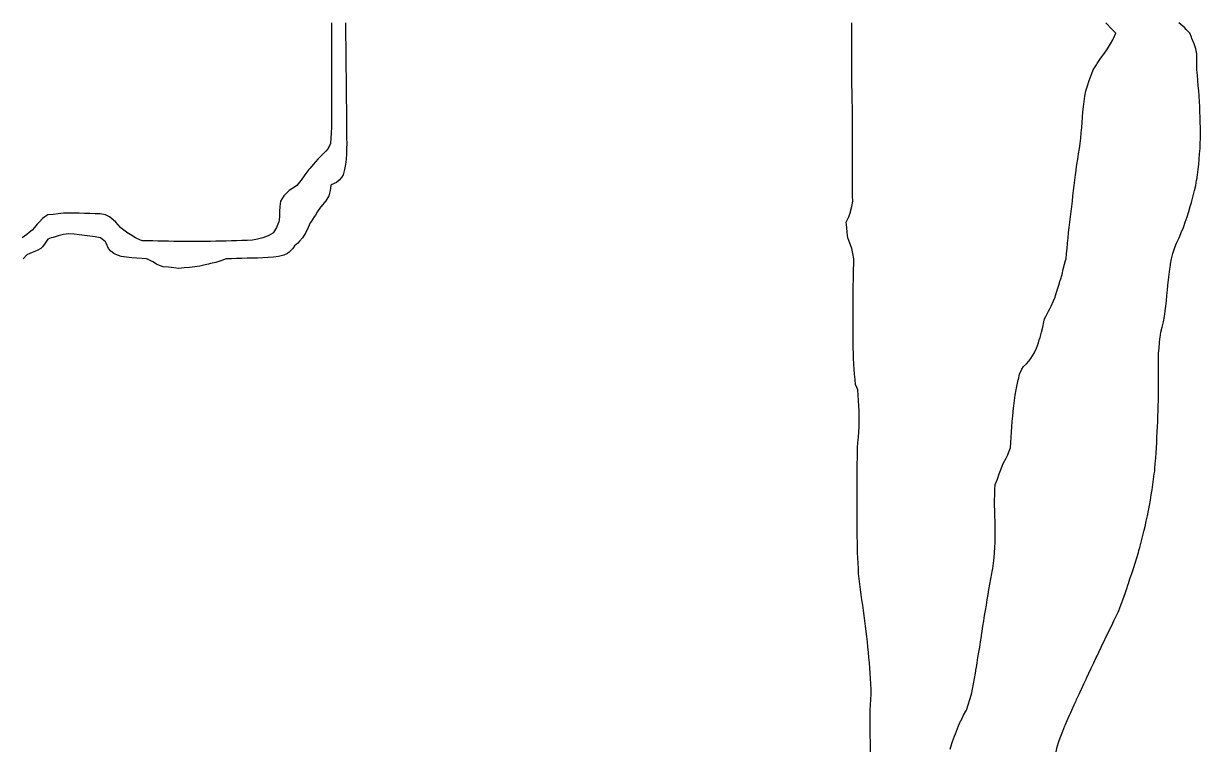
# Model space of a CAD drawing. Header units: inches. Extents: x -13671948.9 to -13671906.2, y 5686257.7 to 5686300.4.
# Drawn here: x -13671923.66 to -13671914.31, y 5686275.7 to 5686281.46 of the extents above; entities that cross this region are included whole.
import ezdxf

# ---------------------------------------------------------------- set-up
doc = ezdxf.new("R2010")
doc.units = ezdxf.units.IN
doc.header["$MEASUREMENT"] = 0

msp = doc.modelspace()

# ---------------------------------------------------------------- linework, layer by layer
for points in [[(-13671921.2146, 5686281.4713), (-13671921.2146, 5686281.4296), (-13671921.2146, 5686281.3879), (-13671921.2145, 5686281.3462), (-13671921.2144, 5686281.3045), (-13671921.2144, 5686281.2628), (-13671921.2143, 5686281.2211), (-13671921.2142, 5686281.1794), (-13671921.2141, 5686281.1377), (-13671921.214, 5686281.096), (-13671921.214, 5686281.0543), (-13671921.2139, 5686281.0126), (-13671921.2138, 5686280.9709), (-13671921.2138, 5686280.9292), (-13671921.2137, 5686280.8875), (-13671921.2136, 5686280.8458), (-13671921.2135, 5686280.8042), (-13671921.2138, 5686280.7625), (-13671921.2144, 5686280.7208), (-13671921.2149, 5686280.6791), (-13671921.2155, 5686280.6374), (-13671921.2175, 5686280.5957), (-13671921.2176, 5686280.5928), (-13671921.2205, 5686280.554), (-13671921.2236, 5686280.5123), (-13671921.2421, 5686280.4706), (-13671921.2593, 5686280.4502), (-13671921.2812, 5686280.4289), (-13671921.301, 5686280.409), (-13671921.3219, 5686280.3872), (-13671921.3427, 5686280.3647), (-13671921.3598, 5686280.3455), (-13671921.3844, 5686280.3166), (-13671921.3946, 5686280.3038), (-13671921.4261, 5686280.2621), (-13671921.4261, 5686280.2621), (-13671921.4554, 5686280.2204), (-13671921.4678, 5686280.2051), (-13671921.4901, 5686280.1787), (-13671921.5095, 5686280.1641), (-13671921.5512, 5686280.137), (-13671921.5512, 5686280.137), (-13671921.5929, 5686280.0966), (-13671921.5939, 5686280.0953), (-13671921.6198, 5686280.0536), (-13671921.6257, 5686280.0119), (-13671921.6273, 5686279.9702), (-13671921.6289, 5686279.9285), (-13671921.6333, 5686279.8868), (-13671921.6346, 5686279.8835), (-13671921.6514, 5686279.8451), (-13671921.6747, 5686279.8034), (-13671921.6763, 5686279.8011), (-13671921.718, 5686279.7789), (-13671921.7597, 5686279.7621), (-13671921.7605, 5686279.7617), (-13671921.8014, 5686279.7503), (-13671921.843, 5686279.7429), (-13671921.8847, 5686279.7416), (-13671921.9264, 5686279.7402), (-13671921.9681, 5686279.7389), (-13671922.0098, 5686279.7377), (-13671922.0515, 5686279.7364), (-13671922.0932, 5686279.7351), (-13671922.1349, 5686279.734), (-13671922.1766, 5686279.7336), (-13671922.2183, 5686279.7332), (-13671922.26, 5686279.7328), (-13671922.3017, 5686279.7327), (-13671922.3434, 5686279.7328), (-13671922.3851, 5686279.7329), (-13671922.4268, 5686279.733), (-13671922.4685, 5686279.7335), (-13671922.5102, 5686279.7341), (-13671922.5519, 5686279.7346), (-13671922.5936, 5686279.7354), (-13671922.6353, 5686279.7367), (-13671922.677, 5686279.738), (-13671922.7187, 5686279.7392), (-13671922.7604, 5686279.7557), (-13671922.7727, 5686279.7617), (-13671922.8021, 5686279.7795), (-13671922.84, 5686279.8034), (-13671922.8438, 5686279.8059), (-13671922.8855, 5686279.8383), (-13671922.8917, 5686279.8451), (-13671922.9272, 5686279.8861), (-13671922.9278, 5686279.8868), (-13671922.9689, 5686279.9219), (-13671922.9788, 5686279.9285), (-13671923.0106, 5686279.9449), (-13671923.0522, 5686279.9514), (-13671923.0939, 5686279.9531), (-13671923.1356, 5686279.9548), (-13671923.1773, 5686279.9564), (-13671923.219, 5686279.9573), (-13671923.2607, 5686279.9582), (-13671923.3024, 5686279.9591), (-13671923.3441, 5686279.9573), (-13671923.3858, 5686279.9531), (-13671923.4275, 5686279.9484), (-13671923.4692, 5686279.9433), (-13671923.494, 5686279.9285), (-13671923.5109, 5686279.9152), (-13671923.5386, 5686279.8868), (-13671923.5526, 5686279.8696), (-13671923.5739, 5686279.8451), (-13671923.5943, 5686279.8234), (-13671923.6183, 5686279.8034), (-13671923.636, 5686279.7885), (-13671923.6735, 5686279.7617)], [(-13671921.103, 5686281.4713), (-13671921.1027, 5686281.4296), (-13671921.1023, 5686281.3879), (-13671921.1019, 5686281.3462), (-13671921.1016, 5686281.3045), (-13671921.1012, 5686281.2628), (-13671921.1008, 5686281.2211), (-13671921.1003, 5686281.1794), (-13671921.0999, 5686281.1377), (-13671921.0995, 5686281.096), (-13671921.099, 5686281.0543), (-13671921.0986, 5686281.0126), (-13671921.0982, 5686280.9709), (-13671921.0978, 5686280.9292), (-13671921.0973, 5686280.8875), (-13671921.0969, 5686280.8458), (-13671921.0964, 5686280.8042), (-13671921.096, 5686280.7625), (-13671921.0956, 5686280.7208), (-13671921.0952, 5686280.6791), (-13671921.0948, 5686280.6374), (-13671921.0944, 5686280.5957), (-13671921.094, 5686280.554), (-13671921.0936, 5686280.5123), (-13671921.0941, 5686280.4706), (-13671921.0958, 5686280.4289), (-13671921.0984, 5686280.3872), (-13671921.103, 5686280.3455), (-13671921.11, 5686280.3038), (-13671921.1228, 5686280.2621), (-13671921.1342, 5686280.2415), (-13671921.1546, 5686280.2204), (-13671921.1759, 5686280.2021), (-13671921.2176, 5686280.1819), (-13671921.22, 5686280.1787), (-13671921.2252, 5686280.137), (-13671921.2349, 5686280.0953), (-13671921.2593, 5686280.055), (-13671921.2608, 5686280.0536), (-13671921.2968, 5686280.0119), (-13671921.301, 5686280.0056), (-13671921.3246, 5686279.9702), (-13671921.3427, 5686279.9432), (-13671921.3512, 5686279.9285), (-13671921.3781, 5686279.8868), (-13671921.3844, 5686279.8798), (-13671921.399, 5686279.8451), (-13671921.4196, 5686279.8034), (-13671921.4261, 5686279.7919), (-13671921.4446, 5686279.7617), (-13671921.4678, 5686279.7344), (-13671921.4817, 5686279.72), (-13671921.5095, 5686279.6971), (-13671921.5205, 5686279.6783), (-13671921.5512, 5686279.6476), (-13671921.5644, 5686279.6366), (-13671921.5929, 5686279.6227), (-13671921.6346, 5686279.6125), (-13671921.6763, 5686279.6069), (-13671921.718, 5686279.6047), (-13671921.7597, 5686279.6029), (-13671921.8014, 5686279.6013), (-13671921.843, 5686279.6), (-13671921.8847, 5686279.599), (-13671921.9264, 5686279.5979), (-13671921.9681, 5686279.5969), (-13671922.0098, 5686279.5959), (-13671922.0515, 5686279.595), (-13671922.0515, 5686279.595), (-13671922.0932, 5686279.5802), (-13671922.1349, 5686279.5666), (-13671922.1766, 5686279.5567), (-13671922.191, 5686279.5533), (-13671922.2183, 5686279.5466), (-13671922.26, 5686279.5365), (-13671922.3017, 5686279.5301), (-13671922.3434, 5686279.5262), (-13671922.3851, 5686279.5223), (-13671922.4268, 5686279.5187), (-13671922.4685, 5686279.5232), (-13671922.5102, 5686279.5276), (-13671922.5519, 5686279.5318), (-13671922.5936, 5686279.5462), (-13671922.605, 5686279.5533), (-13671922.6353, 5686279.5706), (-13671922.677, 5686279.5917), (-13671922.6839, 5686279.595), (-13671922.7187, 5686279.5963), (-13671922.7604, 5686279.5992), (-13671922.8021, 5686279.6029), (-13671922.8438, 5686279.6077), (-13671922.8855, 5686279.6146), (-13671922.9272, 5686279.6284), (-13671922.9434, 5686279.6366), (-13671922.9689, 5686279.6557), (-13671922.9869, 5686279.6783), (-13671923.0052, 5686279.72), (-13671923.0106, 5686279.7295), (-13671923.05, 5686279.7617), (-13671923.0522, 5686279.7628), (-13671923.0939, 5686279.7691), (-13671923.1356, 5686279.7754), (-13671923.1773, 5686279.7815), (-13671923.219, 5686279.7857), (-13671923.2607, 5686279.7899), (-13671923.3024, 5686279.794), (-13671923.3441, 5686279.789), (-13671923.3858, 5686279.7769), (-13671923.4275, 5686279.7655), (-13671923.4417, 5686279.7617), (-13671923.4692, 5686279.7502), (-13671923.4894, 5686279.72), (-13671923.5109, 5686279.6913), (-13671923.5252, 5686279.6783), (-13671923.5526, 5686279.6615), (-13671923.5943, 5686279.6463), (-13671923.6128, 5686279.6366), (-13671923.636, 5686279.6254), (-13671923.6653, 5686279.595)], [(-13671916.9297, 5686275.6755), (-13671916.9309, 5686275.7172), (-13671916.9315, 5686275.7589), (-13671916.9322, 5686275.8006), (-13671916.9328, 5686275.8423), (-13671916.933, 5686275.884), (-13671916.9327, 5686275.9257), (-13671916.9325, 5686275.9674), (-13671916.9321, 5686276.0091), (-13671916.9303, 5686276.0507), (-13671916.928, 5686276.0924), (-13671916.9255, 5686276.1341), (-13671916.9244, 5686276.1758), (-13671916.9267, 5686276.2175), (-13671916.9292, 5686276.2592), (-13671916.9317, 5686276.3009), (-13671916.935, 5686276.3426), (-13671916.9387, 5686276.3843), (-13671916.9425, 5686276.426), (-13671916.9465, 5686276.4677), (-13671916.9507, 5686276.5094), (-13671916.9551, 5686276.5511), (-13671916.9597, 5686276.5928), (-13671916.9646, 5686276.6344), (-13671916.9646, 5686276.6345), (-13671916.9697, 5686276.6762), (-13671916.9751, 5686276.7179), (-13671916.9807, 5686276.7596), (-13671916.9862, 5686276.8013), (-13671916.9919, 5686276.843), (-13671916.9979, 5686276.8847), (-13671917.0038, 5686276.9264), (-13671917.0063, 5686276.9447), (-13671917.0094, 5686276.9681), (-13671917.0153, 5686277.0098), (-13671917.0215, 5686277.0515), (-13671917.0245, 5686277.0932), (-13671917.027, 5686277.1349), (-13671917.0295, 5686277.1766), (-13671917.0316, 5686277.2183), (-13671917.0327, 5686277.2599), (-13671917.0338, 5686277.3016), (-13671917.0349, 5686277.3433), (-13671917.0354, 5686277.385), (-13671917.0356, 5686277.4267), (-13671917.0358, 5686277.4684), (-13671917.036, 5686277.5101), (-13671917.0357, 5686277.5518), (-13671917.0354, 5686277.5935), (-13671917.0352, 5686277.6352), (-13671917.0353, 5686277.6769), (-13671917.0357, 5686277.7186), (-13671917.0361, 5686277.7603), (-13671917.0366, 5686277.802), (-13671917.0365, 5686277.8437), (-13671917.0364, 5686277.8854), (-13671917.0364, 5686277.9271), (-13671917.036, 5686277.9688), (-13671917.0349, 5686278.0105), (-13671917.0338, 5686278.0522), (-13671917.0328, 5686278.0939), (-13671917.0301, 5686278.1356), (-13671917.027, 5686278.1773), (-13671917.024, 5686278.219), (-13671917.0215, 5686278.2607), (-13671917.021, 5686278.3024), (-13671917.0205, 5686278.3441), (-13671917.0201, 5686278.3858), (-13671917.0218, 5686278.4275), (-13671917.025, 5686278.4691), (-13671917.0283, 5686278.5108), (-13671917.0322, 5686278.5525), (-13671917.0479, 5686278.591), (-13671917.0483, 5686278.5942), (-13671917.0533, 5686278.6359), (-13671917.0578, 5686278.6776), (-13671917.0611, 5686278.7193), (-13671917.0629, 5686278.761), (-13671917.0647, 5686278.8027), (-13671917.0664, 5686278.8444), (-13671917.067, 5686278.8861), (-13671917.0675, 5686278.9278), (-13671917.068, 5686278.9695), (-13671917.0684, 5686279.0112), (-13671917.0687, 5686279.0529), (-13671917.069, 5686279.0946), (-13671917.0693, 5686279.1363), (-13671917.0692, 5686279.178), (-13671917.0689, 5686279.2197), (-13671917.0687, 5686279.2614), (-13671917.0684, 5686279.3031), (-13671917.0678, 5686279.3448), (-13671917.0672, 5686279.3865), (-13671917.0666, 5686279.4282), (-13671917.0657, 5686279.4699), (-13671917.0647, 5686279.5116), (-13671917.0637, 5686279.5533), (-13671917.0627, 5686279.595), (-13671917.0695, 5686279.6366), (-13671917.0797, 5686279.6783), (-13671917.0896, 5686279.7067), (-13671917.0953, 5686279.72), (-13671917.1111, 5686279.7617), (-13671917.1147, 5686279.8034), (-13671917.1186, 5686279.8451), (-13671917.1228, 5686279.8868), (-13671917.1034, 5686279.9285), (-13671917.0896, 5686279.9649), (-13671917.088, 5686279.9702), (-13671917.0774, 5686280.0119), (-13671917.0717, 5686280.0536), (-13671917.0723, 5686280.0953), (-13671917.0729, 5686280.137), (-13671917.0736, 5686280.1787), (-13671917.0739, 5686280.2204), (-13671917.0739, 5686280.2621), (-13671917.0739, 5686280.3038), (-13671917.0738, 5686280.3455), (-13671917.0735, 5686280.3872), (-13671917.0732, 5686280.4289), (-13671917.0729, 5686280.4706), (-13671917.0727, 5686280.5123), (-13671917.0726, 5686280.554), (-13671917.0725, 5686280.5957), (-13671917.0724, 5686280.6374), (-13671917.073, 5686280.6791), (-13671917.0735, 5686280.7208), (-13671917.0741, 5686280.7625), (-13671917.0747, 5686280.8042), (-13671917.0754, 5686280.8458), (-13671917.0762, 5686280.8875), (-13671917.0769, 5686280.9292), (-13671917.0776, 5686280.9709), (-13671917.0784, 5686281.0126), (-13671917.0791, 5686281.0543), (-13671917.0797, 5686281.096), (-13671917.0797, 5686281.1377), (-13671917.0796, 5686281.1794), (-13671917.0796, 5686281.2211), (-13671917.0795, 5686281.2628), (-13671917.0794, 5686281.3045), (-13671917.0794, 5686281.3462), (-13671917.0793, 5686281.3879), (-13671917.0794, 5686281.4296), (-13671917.0794, 5686281.4713)], [(-13671916.2974, 5686275.6978), (-13671916.2911, 5686275.7172), (-13671916.2779, 5686275.7589), (-13671916.2634, 5686275.8006), (-13671916.2557, 5686275.8208), (-13671916.2471, 5686275.8423), (-13671916.2296, 5686275.884), (-13671916.214, 5686275.9193), (-13671916.211, 5686275.9257), (-13671916.1903, 5686275.9674), (-13671916.1723, 5686276.0002), (-13671916.1677, 5686276.0091), (-13671916.1534, 5686276.0507), (-13671916.1407, 5686276.0924), (-13671916.1306, 5686276.1265), (-13671916.1286, 5686276.1341), (-13671916.1187, 5686276.1758), (-13671916.1112, 5686276.2175), (-13671916.1038, 5686276.2592), (-13671916.0965, 5686276.3009), (-13671916.0896, 5686276.3426), (-13671916.0889, 5686276.3465), (-13671916.0828, 5686276.3843), (-13671916.0759, 5686276.426), (-13671916.0691, 5686276.4677), (-13671916.0623, 5686276.5094), (-13671916.0555, 5686276.5511), (-13671916.0487, 5686276.5928), (-13671916.0472, 5686276.6025), (-13671916.0424, 5686276.6345), (-13671916.0365, 5686276.6762), (-13671916.0302, 5686276.7179), (-13671916.0237, 5686276.7596), (-13671916.0162, 5686276.8013), (-13671916.0092, 5686276.843), (-13671916.0055, 5686276.8665), (-13671916.0027, 5686276.8847), (-13671915.9957, 5686276.9264), (-13671915.9885, 5686276.9681), (-13671915.9816, 5686277.0098), (-13671915.9749, 5686277.0515), (-13671915.9669, 5686277.0932), (-13671915.9638, 5686277.1098), (-13671915.9593, 5686277.1349), (-13671915.9523, 5686277.1766), (-13671915.9467, 5686277.2183), (-13671915.9444, 5686277.2599), (-13671915.9422, 5686277.3016), (-13671915.94, 5686277.3433), (-13671915.9394, 5686277.385), (-13671915.9395, 5686277.4267), (-13671915.9396, 5686277.4684), (-13671915.9398, 5686277.5101), (-13671915.9415, 5686277.5518), (-13671915.9433, 5686277.5935), (-13671915.9449, 5686277.6352), (-13671915.9447, 5686277.6769), (-13671915.9428, 5686277.7186), (-13671915.941, 5686277.7603), (-13671915.9392, 5686277.802), (-13671915.9222, 5686277.8437), (-13671915.9221, 5686277.8438), (-13671915.9064, 5686277.8854), (-13671915.8926, 5686277.9271), (-13671915.8804, 5686277.9555), (-13671915.8749, 5686277.9688), (-13671915.8514, 5686278.0105), (-13671915.8387, 5686278.0384), (-13671915.8331, 5686278.0522), (-13671915.8187, 5686278.0939), (-13671915.8142, 5686278.1356), (-13671915.8121, 5686278.1773), (-13671915.8101, 5686278.219), (-13671915.8077, 5686278.2607), (-13671915.804, 5686278.3024), (-13671915.8003, 5686278.3441), (-13671915.7971, 5686278.3798), (-13671915.7965, 5686278.3858), (-13671915.7915, 5686278.4275), (-13671915.7856, 5686278.4691), (-13671915.7795, 5686278.5108), (-13671915.7731, 5686278.5525), (-13671915.7641, 5686278.5942), (-13671915.7554, 5686278.6336), (-13671915.7548, 5686278.6359), (-13671915.7453, 5686278.6776), (-13671915.7272, 5686278.7193), (-13671915.7137, 5686278.7383), (-13671915.6902, 5686278.761), (-13671915.672, 5686278.7817), (-13671915.6558, 5686278.8027), (-13671915.6306, 5686278.8444), (-13671915.6303, 5686278.8451), (-13671915.6111, 5686278.8861), (-13671915.5958, 5686278.9278), (-13671915.5886, 5686278.9515), (-13671915.5824, 5686278.9695), (-13671915.5708, 5686279.0112), (-13671915.5616, 5686279.0529), (-13671915.5522, 5686279.0946), (-13671915.5469, 5686279.1174), (-13671915.5365, 5686279.1363), (-13671915.5146, 5686279.178), (-13671915.5052, 5686279.197), (-13671915.4943, 5686279.2197), (-13671915.4756, 5686279.2614), (-13671915.4635, 5686279.2911), (-13671915.4588, 5686279.3031), (-13671915.4457, 5686279.3448), (-13671915.433, 5686279.3865), (-13671915.4218, 5686279.4246), (-13671915.4205, 5686279.4282), (-13671915.4079, 5686279.4699), (-13671915.3977, 5686279.5116), (-13671915.3873, 5686279.5533), (-13671915.3801, 5686279.5817), (-13671915.3763, 5686279.595), (-13671915.372, 5686279.6366), (-13671915.368, 5686279.6783), (-13671915.3642, 5686279.72), (-13671915.3601, 5686279.7617), (-13671915.3555, 5686279.8034), (-13671915.351, 5686279.8451), (-13671915.3466, 5686279.8868), (-13671915.3413, 5686279.9285), (-13671915.3384, 5686279.9511), (-13671915.3359, 5686279.9702), (-13671915.3306, 5686280.0119), (-13671915.3256, 5686280.0536), (-13671915.3214, 5686280.0953), (-13671915.317, 5686280.137), (-13671915.3126, 5686280.1787), (-13671915.3074, 5686280.2204), (-13671915.3016, 5686280.2621), (-13671915.2967, 5686280.296), (-13671915.2956, 5686280.3038), (-13671915.2894, 5686280.3455), (-13671915.283, 5686280.3872), (-13671915.2764, 5686280.4289), (-13671915.2696, 5686280.4706), (-13671915.2639, 5686280.5123), (-13671915.2596, 5686280.554), (-13671915.2551, 5686280.5957), (-13671915.255, 5686280.597), (-13671915.251, 5686280.6374), (-13671915.2483, 5686280.6791), (-13671915.2456, 5686280.7208), (-13671915.2426, 5686280.7625), (-13671915.2386, 5686280.8042), (-13671915.2324, 5686280.8458), (-13671915.2257, 5686280.8875), (-13671915.2185, 5686280.9292), (-13671915.2133, 5686280.9472), (-13671915.2063, 5686280.9709), (-13671915.192, 5686281.0126), (-13671915.1771, 5686281.0543), (-13671915.1716, 5686281.068), (-13671915.1601, 5686281.096), (-13671915.1351, 5686281.1377), (-13671915.1299, 5686281.1463), (-13671915.1064, 5686281.1794), (-13671915.0882, 5686281.2059), (-13671915.0767, 5686281.2211), (-13671915.0477, 5686281.2628), (-13671915.0465, 5686281.2647), (-13671915.0222, 5686281.3045), (-13671915.0048, 5686281.3361), (-13671914.9996, 5686281.3462), (-13671914.9797, 5686281.3879), (-13671915.0048, 5686281.4122), (-13671915.0219, 5686281.4296), (-13671915.0465, 5686281.4563), (-13671915.0596, 5686281.4713)], [(-13671915.4555, 5686275.6755), (-13671915.4468, 5686275.7172), (-13671915.4323, 5686275.7589), (-13671915.4218, 5686275.7882), (-13671915.4172, 5686275.8006), (-13671915.4016, 5686275.8423), (-13671915.3846, 5686275.884), (-13671915.3801, 5686275.8944), (-13671915.3664, 5686275.9257), (-13671915.348, 5686275.9674), (-13671915.3384, 5686275.9891), (-13671915.3296, 5686276.0091), (-13671915.3107, 5686276.0507), (-13671915.2967, 5686276.0815), (-13671915.2917, 5686276.0924), (-13671915.2726, 5686276.1341), (-13671915.255, 5686276.1728), (-13671915.2536, 5686276.1758), (-13671915.234, 5686276.2175), (-13671915.2146, 5686276.2592), (-13671915.2133, 5686276.2619), (-13671915.1951, 5686276.3009), (-13671915.1756, 5686276.3426), (-13671915.1716, 5686276.3511), (-13671915.1561, 5686276.3843), (-13671915.1366, 5686276.426), (-13671915.1299, 5686276.4403), (-13671915.1168, 5686276.4677), (-13671915.0968, 5686276.5094), (-13671915.0882, 5686276.5273), (-13671915.0766, 5686276.5511), (-13671915.0562, 5686276.5928), (-13671915.0465, 5686276.6127), (-13671915.0359, 5686276.6345), (-13671915.0156, 5686276.6762), (-13671915.0048, 5686276.6983), (-13671914.9952, 5686276.7179), (-13671914.9747, 5686276.7596), (-13671914.9631, 5686276.7859), (-13671914.9569, 5686276.8013), (-13671914.9404, 5686276.843), (-13671914.9245, 5686276.8847), (-13671914.9214, 5686276.8933), (-13671914.9096, 5686276.9264), (-13671914.8955, 5686276.9681), (-13671914.8817, 5686277.0098), (-13671914.8797, 5686277.0158), (-13671914.8681, 5686277.0515), (-13671914.8543, 5686277.0932), (-13671914.8406, 5686277.1349), (-13671914.838, 5686277.1427), (-13671914.8272, 5686277.1766), (-13671914.8142, 5686277.2183), (-13671914.8013, 5686277.2599), (-13671914.7963, 5686277.2762), (-13671914.7893, 5686277.3016), (-13671914.7781, 5686277.3433), (-13671914.7676, 5686277.385), (-13671914.7575, 5686277.4267), (-13671914.7546, 5686277.439), (-13671914.7479, 5686277.4684), (-13671914.7386, 5686277.5101), (-13671914.7297, 5686277.5518), (-13671914.7212, 5686277.5935), (-13671914.713, 5686277.6352), (-13671914.7129, 5686277.6357), (-13671914.7055, 5686277.6769), (-13671914.6988, 5686277.7186), (-13671914.6923, 5686277.7603), (-13671914.6861, 5686277.802), (-13671914.6802, 5686277.8437), (-13671914.6744, 5686277.8854), (-13671914.6712, 5686277.9086), (-13671914.6698, 5686277.9271), (-13671914.6667, 5686277.9688), (-13671914.6637, 5686278.0105), (-13671914.6609, 5686278.0522), (-13671914.6583, 5686278.0939), (-13671914.6558, 5686278.1356), (-13671914.6535, 5686278.1773), (-13671914.6513, 5686278.219), (-13671914.6493, 5686278.2607), (-13671914.6477, 5686278.3024), (-13671914.6462, 5686278.3441), (-13671914.6447, 5686278.3858), (-13671914.6435, 5686278.4275), (-13671914.6425, 5686278.4691), (-13671914.6414, 5686278.5108), (-13671914.6404, 5686278.5525), (-13671914.6408, 5686278.5942), (-13671914.6411, 5686278.6359), (-13671914.6414, 5686278.6776), (-13671914.6414, 5686278.7193), (-13671914.641, 5686278.761), (-13671914.6407, 5686278.8027), (-13671914.6403, 5686278.8444), (-13671914.6366, 5686278.8861), (-13671914.6326, 5686278.9278), (-13671914.6295, 5686278.9602), (-13671914.6287, 5686278.9695), (-13671914.6228, 5686279.0112), (-13671914.6119, 5686279.0529), (-13671914.6024, 5686279.0946), (-13671914.594, 5686279.1363), (-13671914.5882, 5686279.178), (-13671914.5879, 5686279.1808), (-13671914.5835, 5686279.2197), (-13671914.579, 5686279.2614), (-13671914.5748, 5686279.3031), (-13671914.5703, 5686279.3448), (-13671914.5658, 5686279.3865), (-13671914.5616, 5686279.4282), (-13671914.5565, 5686279.4699), (-13671914.5508, 5686279.5116), (-13671914.5462, 5686279.545), (-13671914.5449, 5686279.5533), (-13671914.5385, 5686279.595), (-13671914.5266, 5686279.6366), (-13671914.5136, 5686279.6783), (-13671914.5045, 5686279.7054), (-13671914.4973, 5686279.72), (-13671914.478, 5686279.7617), (-13671914.4628, 5686279.7972), (-13671914.4602, 5686279.8034), (-13671914.4436, 5686279.8451), (-13671914.4283, 5686279.8868), (-13671914.4211, 5686279.9078), (-13671914.4141, 5686279.9285), (-13671914.4009, 5686279.9702), (-13671914.3883, 5686280.0119), (-13671914.3794, 5686280.0435), (-13671914.3765, 5686280.0536), (-13671914.3655, 5686280.0953), (-13671914.3551, 5686280.137), (-13671914.3452, 5686280.1787), (-13671914.3381, 5686280.2204), (-13671914.3377, 5686280.2235), (-13671914.3324, 5686280.2621), (-13671914.3267, 5686280.3038), (-13671914.3212, 5686280.3455), (-13671914.3179, 5686280.3872), (-13671914.3145, 5686280.4289), (-13671914.311, 5686280.4706), (-13671914.309, 5686280.5123), (-13671914.3086, 5686280.554), (-13671914.3082, 5686280.5957), (-13671914.3078, 5686280.6374), (-13671914.309, 5686280.6791), (-13671914.3103, 5686280.7208), (-13671914.3116, 5686280.7625), (-13671914.3134, 5686280.8042), (-13671914.3162, 5686280.8458), (-13671914.3188, 5686280.8875), (-13671914.3212, 5686280.9292), (-13671914.325, 5686280.9709), (-13671914.329, 5686281.0126), (-13671914.3326, 5686281.0543), (-13671914.3355, 5686281.096), (-13671914.336, 5686281.1377), (-13671914.3365, 5686281.1794), (-13671914.337, 5686281.2211), (-13671914.3377, 5686281.2251), (-13671914.3447, 5686281.2628), (-13671914.3589, 5686281.3045), (-13671914.3751, 5686281.3462), (-13671914.3794, 5686281.3562), (-13671914.3929, 5686281.3879), (-13671914.4211, 5686281.4181), (-13671914.4327, 5686281.4296), (-13671914.4628, 5686281.4567), (-13671914.4805, 5686281.4713)]]:
    msp.add_lwpolyline(points)

doc.saveas('drawing.dxf')
